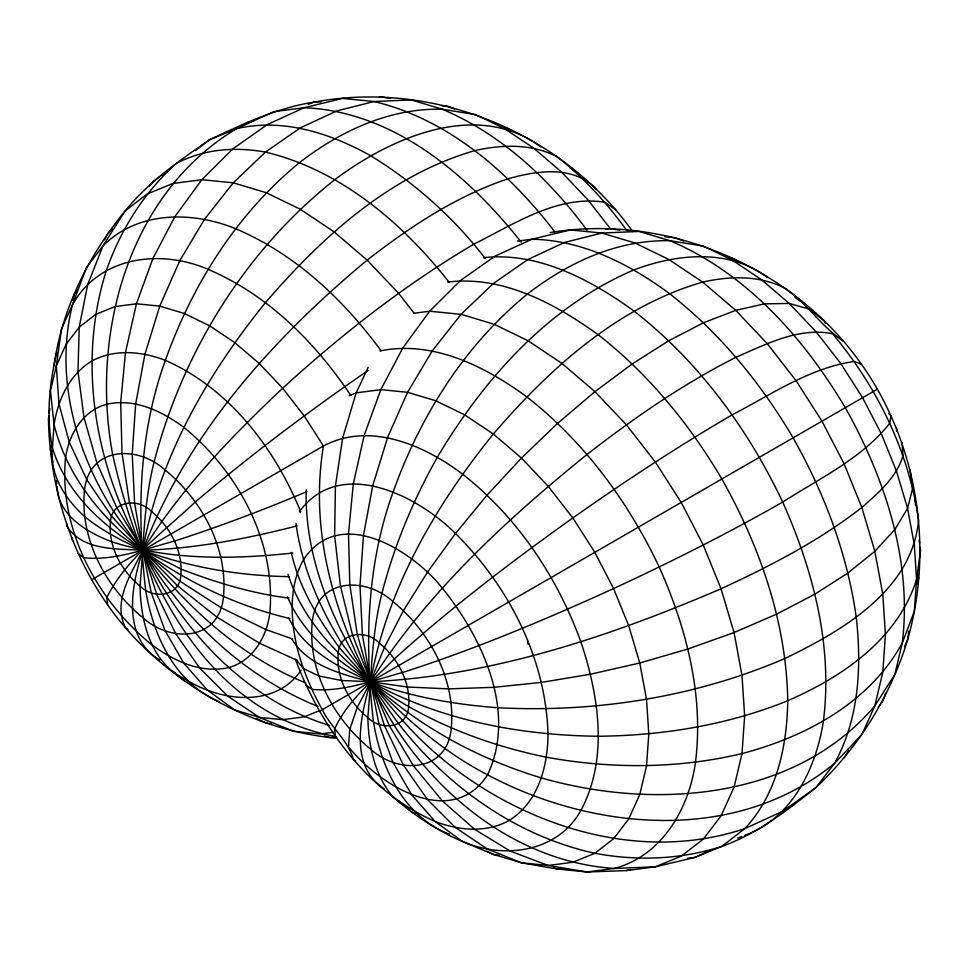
<?xml version="1.0" encoding="UTF-8"?>
<svg xmlns="http://www.w3.org/2000/svg" width="969" height="969" viewBox="0 0 969 969"><rect width="100%" height="100%" fill="white"/><g stroke="black" fill="none" stroke-linecap="round" stroke-linejoin="round"><path stroke-width="1.45" d="M306.156 489.878C304.314 576.93 349.434 655.214 398.61 723.795C447.593 786.828 516.15 835.993 594.821 853.277C637.093 861.211 680.783 859.624 721.857 846.385C757.383 833.897 786.828 810.496 816.055 787.482C858.728 747.147 890.511 696.105 907.565 639.903C936.853 537.783 913.222 421.866 843.478 341.197C772.148 258.614 658.363 214.597 550.15 232.584M54.167 364.938C62.089 308.312 88.93 255.162 124.94 211.145C148.414 182.075 179.095 160.842 209.522 139.754C243.013 123.947 276.734 107.995 313.653 102.193C433.518 79.446 562.141 132.462 632.696 231.543M48.85 415.834L48.45 418.741C49.891 503.953 82.85 588.958 144.938 648.297C197.107 698.104 265.034 731.837 337.26 738.281M49.237 412.927L49.843 408.555M908.789 631.098L907.565 639.903L904.489 646.698M50.933 446.067L50.436 448.986L52.847 461.983M72.796 300.305L74.153 294.576L77.35 289.549M917.183 584.089L918.564 578.214L918.091 573.793M885.739 693.138L882.662 701.362L878.277 707.091M56.783 352.171C49.516 383.155 45.931 416.27 52.411 447.835C49.564 475.089 65.129 498.732 84.424 516.392C113.107 540.096 148.899 551.652 181.251 569.215C216.014 582.466 251.892 593.549 288.932 598.103M104.7 239.84L107.171 234.365L112.234 229.047M368.135 367.493L356.18 392.857L342.638 438.121L335.407 486.135L334.644 535.736L340.373 585.688L352.462 634.768L370.606 681.776L389.586 726.156L413.715 766.213L442.385 800.951L474.895 829.512L510.445 851.194L548.163 865.474L587.129 871.991L626.362 870.586L655.347 866.807L695.015 857.371L721.857 846.385L744.786 828.628L782.686 811.271L816.055 787.482L834.503 763.366L861.829 734.635L874.837 705.88L894.847 674.424L902.284 642.956L914.312 611.33L916.589 579.353L920.55 550.259L920.15 547.352M844.06 757.855L848.771 750.406M149.432 186.109L152.945 181.518L158.904 177.266M299.385 511.608C340.107 456.133 417.506 495.425 455.478 533.507C508.701 586.233 545.813 658.254 548.006 733.957C547.86 766.394 538.17 802.744 508.786 820.646C485.99 833.195 458.567 830.494 435.057 821.458C367.784 791.818 321.405 727.84 295.908 660.676M301.044 670.185C275.414 708.412 220.653 701.495 186.314 679.754C150.789 663.62 140.699 621.723 140.033 586.063C143.691 544.735 143.763 503.02 153.95 462.54C182.451 352.401 245.363 250.281 334.971 179.519C391.088 137.465 477.014 99.541 540.968 146.949M795.186 803.083L793.126 805.239L790.438 806.341M195.593 150.534L209.522 139.754L236.702 128.635L273.985 111.629L304.096 107.716L342.638 98.414L374.046 101.527L411.304 99.928L442.264 109.218L475.67 114.608L504.498 128.635L533.325 147.906L561.451 171.925L588.159 200.135L610.991 229.471M244.854 124.383L247.143 122.615L252.957 121.21M161.29 175.571L169.623 169.623M368.196 370.388C308.542 411.474 250.596 455.103 195.326 501.954C164.076 531.569 126.515 558.12 106.844 597.437L107.607 604.789M91.631 579.801L323.428 445.982C369.843 421.358 424.095 445.134 462.516 474.095C517.167 516.974 557.127 576.725 580.843 641.672C598.721 695.476 608.774 758.315 580.843 810.556C557.49 852.659 503.614 859.382 462.516 841.504C437.067 830.772 414.223 814.99 393.16 797.269C374.555 774.994 368.547 745.936 367.832 717.581C371.49 676.253 371.563 634.538 381.75 594.058C393.983 546.141 413.085 500.319 437.322 457.259C484.064 378.782 548.49 306.24 634.029 269.891C676.483 253.696 729.5 248.427 767.593 277.558M319.431 711.319L877.369 389.199M710.992 850.079L695.015 857.371L687.845 858.304M306.967 491.574C263.495 509.888 219.345 526.651 174.444 541.102C144.962 548.842 114.948 560.894 83.964 557.805L77.992 553.481M308.215 104.422L313.653 102.193L320.981 101.902M349.312 395.667L356.18 392.857L380.841 389.647L407.549 392.3L435.675 400.73L464.502 414.756L493.33 434.027L521.455 458.058L548.163 486.256L572.824 517.943L594.821 552.33L613.595 588.558L628.711 625.756L639.77 662.99L646.529 699.364L648.794 733.957L646.529 765.946L639.77 794.507L628.711 818.975L613.595 838.718L594.821 853.277L572.824 862.265L548.163 865.474L521.455 862.822L493.33 854.392L462.516 841.504L435.057 821.458L411.607 794.725L392.76 761.973L378.976 724.013L370.606 681.776L362.394 634.659L359.996 585.47L363.472 535.421L372.726 485.723L387.552 437.625L407.549 392.3L432.259 350.863L461.062 314.331L493.233 283.614L528.008 259.45L564.503 242.456L601.846 233.044L639.092 231.446L670.063 240.736L703.458 246.126L732.298 260.152L761.125 279.423L789.238 303.442L815.959 331.652L840.62 363.339L862.604 397.714L881.39 433.955L896.495 471.152L907.565 508.386L914.312 544.76L916.589 579.353C897.972 639.08 842.509 676.895 787.749 700.732C727.707 725.03 662.978 735.616 598.394 736.246C519.735 735.398 439.902 720.258 370.606 681.776C338.98 667.786 304.775 649.969 288.58 617.822M319.31 710.701L304.205 716.878L282.657 719.676L259.304 717.363L234.728 709.986L207.257 689.94L183.807 663.208L164.972 630.456L151.188 592.495L142.806 550.259L134.594 503.153L132.208 453.952L135.672 403.903L144.938 354.206L159.752 306.107L179.762 260.782L204.459 219.345L233.263 182.814L265.445 152.097L300.208 127.932L336.715 110.938L374.046 101.527C448.441 119.344 509.137 172.361 554.752 231.773M737.724 838.137L741.806 836.477M744.519 835.363C791.952 818.781 816.116 768.042 823.384 721.299C832.94 646.057 813.233 570.426 782.686 502.051C747.874 428.552 698.383 361.304 634.029 311.037C590.69 279.799 538.461 251.601 483.374 257.693M297.023 525.901C246.538 538.788 195.011 548.757 142.806 550.259C117.031 548.636 82.995 551.058 67.006 526.458L66.788 523.539M626.362 870.586L630.649 869.544M379.012 97.385L381.871 97.009L390.531 98.463M605.383 229.084L609.671 228.527L619.772 230.222M517.555 241.099L531.884 239.234L570.438 229.932L601.846 233.044L634.901 242.965L668.792 259.45L702.682 282.1L735.737 310.346L767.145 343.511L796.13 380.756L821.978 421.176L844.06 463.763L861.829 507.49L874.837 551.276L882.771 594.021L885.436 634.695L882.771 672.292L874.837 705.88C794.532 800.564 653.893 810.108 541.453 777.95C478.286 758.897 419.056 726.774 370.606 681.776C335.371 653.263 302.001 618.44 288.047 574.351M447.714 282.064C502.584 275.305 554.801 303.467 597.958 334.547C648.394 373.913 689.419 424.047 721.857 478.977C759.975 546.673 786.453 622.449 787.749 700.732C787.107 746.36 776.823 794.338 744.786 828.628C638.934 864.021 521.637 825.733 438.703 755.99C400.645 723.577 371.26 683.048 341.657 643.15C319.092 606.497 301.747 566.344 295.981 523.442M413.702 313.29L429.655 311.219L461.062 314.331L494.117 324.252L528.008 340.737L561.899 363.387L594.954 391.633L626.362 424.785L655.347 462.031L681.195 502.451L703.276 545.05L721.033 588.777L734.054 632.551L741.988 675.308L744.652 715.982L741.988 753.579L734.054 787.167L721.033 815.922L703.276 839.13L681.195 856.233L655.347 866.807L614.285 868.454L587.129 871.991L557.696 869.072L521.455 862.822L487.092 848.88L455.478 827.587L427.39 799.461L403.504 765.207L384.414 725.648L370.606 681.776L357.234 634.15L349.797 584.464L348.477 533.931L353.322 483.81L364.199 435.311L380.841 389.647L402.838 347.944L429.655 311.219L460.614 280.38L494.977 256.179L531.884 239.234C582.575 240.082 629.22 263.931 669.228 293.401C719.664 332.767 760.689 382.9 793.126 437.831C824.486 493.391 847.39 553.989 856.257 617.338C861.78 666.733 859.103 719.046 834.503 763.366C737.034 843.829 593.585 831.317 487.577 774.849C428.964 744.422 382.549 697.002 339.513 647.873C318.498 618.997 298.924 587.783 291.342 552.427M379.969 350.923C432.998 340.095 485.021 366.306 526.736 396.818C584.065 441.61 628.154 501.53 659.186 567.01C686.403 627.924 703.966 695.318 695.451 762.373C689.153 808.521 661.924 855.954 614.285 868.454C522.23 862.313 442.591 801.533 394.347 725.539C343.268 641.308 307.003 545.922 323.428 445.982L304.205 415.931L282.657 388.23L259.304 363.581L234.728 342.578L209.522 325.741L184.328 313.484L159.752 306.107L136.399 303.794L114.851 306.604L95.628 314.465L79.216 327.183L66.001 344.443L56.335 365.822L50.436 390.786L54.07 424.604L52.411 447.835C66.267 493.282 103.126 526.591 142.806 550.259C186.884 582.09 236.896 606 289.864 618.561M333.433 732.261L320.376 733.957L293.655 731.316L259.304 717.363L227.691 696.069L199.59 667.944L175.704 633.69L156.627 594.13L142.806 550.259L129.434 502.632L121.997 452.947L120.689 402.414L125.522 352.292L136.399 303.794L153.041 258.129L175.038 216.426L201.855 179.701L232.826 148.863L267.19 124.662L304.096 107.716C393.729 111.399 467.882 174.868 521.152 242.068M292.795 553.033C232.536 559.549 170.059 560.324 111.726 541.792C87.452 532.381 58.079 515.811 57.147 486.499M334.378 737.361L329.908 737.554L324.276 735.871M565.157 868.757L557.696 869.072L553.481 867.812M288.992 576.64C239.27 575.84 189.561 567.374 142.806 550.259C101.781 518.258 66.704 476.021 54.07 424.604C57.995 399.725 69.368 374.628 91.631 361.158C114.427 348.61 141.849 351.311 165.36 360.347C229.399 388.496 274.808 448.199 300.669 511.668M441.61 105.585L447.545 106.178L454.425 108.964M664.952 236.654L675.345 237.684L683.593 241.039M271.344 723.807L265.542 722.874L256.361 718.404M499.144 855.324L493.33 854.392L486.777 851.206M336.243 736.61C203.115 712.627 139.064 573.091 112.574 454.17C90.565 334.838 127.545 193.97 236.702 128.635C282.996 117.903 330.272 133.177 370.606 155.706C414.587 182.584 453.625 217.516 485.106 258.323M502.148 126.188L508.87 129.24M727.053 256.833L734.272 259.014L739.056 262.49M329.545 725.478C244.527 699.57 180.173 628.772 142.806 550.259C95.156 466.404 76.817 363.472 106.396 270.339C120.653 229.75 143.884 192.71 175.873 163.761C203.32 148.899 235.128 146.585 265.445 152.097C340.47 169.987 402.183 222.664 448.974 282.04M292.626 639.019L265.99 629.608L220.908 607.587L179.507 580.915L142.806 550.259L111.726 516.356L87.004 480.055L69.284 442.239L58.964 403.843L56.335 365.822L61.435 329.097L72.505 304.629L86.338 267.638L102.98 245.884L124.94 211.145L147.022 194.042L172.87 183.48L201.855 179.701L233.263 182.814L266.318 192.734L300.208 209.219L334.099 231.87L367.154 260.116L398.562 293.268L413.969 313.06M414.889 813.439L412.128 812.41L398.719 800.951M629.971 231.312L626.362 229.932C606.533 202.533 583.544 177.46 556.872 156.59C531.4 143.569 502.136 144.466 474.883 150.583C389.986 175.086 321.999 236.92 265.542 302.51C207.281 374.579 158.819 457.937 142.806 550.259C131.445 585.446 121.331 637.493 159.752 659.889M861.393 364.211L854.149 361.449C809.745 367.869 771.397 394.516 732.298 414.756C677.561 446.636 624.63 481.508 572.824 517.943C511.099 561.996 450.573 607.987 394.347 658.956C372.908 680.613 347.459 700.575 334.644 728.954L335.407 736.307M305.598 682.854C223.839 649.824 162.974 582.72 113.857 511.632C75.049 450.985 54.652 375.79 72.505 304.629C99.746 256.228 160.321 248.9 207.875 269.225C267.517 294.564 315.143 342.118 350.73 395.34M219.042 701.629C174.759 683.193 152.811 634.647 145.616 589.782C136.75 512.831 138.64 433.894 165.36 360.347C192.468 284.426 236.908 213.665 299.772 162.392C340.519 130.924 389.865 107.922 442.264 109.218C501.203 134.122 549.423 179.132 586.984 230.162M449.555 834.248C403.661 816.819 380.66 767.06 373.404 721.299C364.55 644.349 366.427 565.411 393.16 491.864C420.255 415.943 464.708 345.182 527.572 293.91C568.318 262.442 617.653 239.44 670.063 240.736C746.287 273.137 803.689 337.769 845.331 407.683C885.06 478.722 912.338 560.748 902.284 642.956C869.617 702.682 805.808 736.815 741.988 753.579C677.912 768.901 611.003 768.998 546.359 757.201C483.41 744.337 422.472 720.1 370.606 681.776C336.97 660.773 303.152 634.513 287.514 596.916M297.519 660.531L259.777 643.343L216.681 616.938L177.363 585.651L142.806 550.259L116.777 507.804L97.009 463.17L83.964 417.433L77.992 371.721L79.216 327.183L87.61 284.886L102.98 245.884C137.622 210.879 192.322 211.012 235.431 228.636C294.842 253.721 343.28 299.264 381.059 350.742M317.953 706.449C243.667 676.519 183.347 618.585 142.806 550.259C186.981 434.185 272.761 338.532 367.154 260.116C410.057 226.819 456.084 196.174 507.938 178.829C536.753 170.605 573.382 164.96 596.274 189.185M795.004 297.483L803.64 303.249L805.275 305.744M569.675 167.613L575.84 171.731L577.476 174.226M843.478 341.197C821.227 326.71 806.886 302.994 784.672 288.108C759.199 275.087 729.936 275.983 702.682 282.1C617.774 306.604 549.798 368.438 493.33 434.027C435.069 506.084 386.607 589.455 370.606 681.776C360.662 715.461 348.489 765.704 384.124 788.73M615.678 209.679L604.801 202.242C557.865 194.684 514.151 224.021 474.023 244.079C405.03 284.704 341.706 334.305 282.657 388.23C230.731 437.237 180.573 489.284 142.806 550.259C131.324 573.394 112.21 601.652 125.522 627.803L127.944 629.462M355.732 760.968L353.322 759.321C347.944 740.05 330.78 727.501 322.302 709.659C311.303 690.11 302.631 669.313 297.071 647.558C290.579 618.779 288.653 586.742 303.285 560.021C339.489 504.28 412.213 550.271 442.385 588.147C482.514 638.038 517.131 711.912 487.577 774.849C451.372 830.603 378.649 784.611 348.477 746.736L349.797 729.306L357.234 707.479L370.606 681.776L384.414 647.377L403.504 610.591L427.39 572.316L455.478 533.507L487.092 495.098L521.455 458.058L557.696 423.283L594.954 391.633L632.285 363.884L668.792 340.737L703.555 322.738L735.737 310.346L764.541 303.866L789.238 303.442L809.248 309.111L824.062 320.703L825.491 323.355M888.621 413.787L891.008 415.519L889.784 423.174C862.022 458.422 819.774 478.311 782.686 502.051C727.707 533.507 671.045 561.911 613.595 588.558C544.578 619.99 474.495 649.412 402.232 672.619C372.762 680.359 342.747 692.411 311.764 689.322L305.78 684.998M173.16 671.347L175.389 673.261M177.63 675.163L184.328 680.892M295.751 659.138L303.285 668.453L319.031 676.023L341.657 680.504L370.606 681.776L407.295 687.009L448.695 688.874L493.79 687.324L541.453 682.406L590.509 674.218L639.77 662.99L688.014 648.988L734.054 632.551L776.738 614.092L815.05 594.058L848.008 572.945L874.837 551.276L894.847 529.571L907.565 508.386L912.665 488.231L910.036 469.602M291.524 638.595C307.657 665.957 341.875 674.351 370.606 681.776C411.316 697.038 454.34 704.451 497.569 707.733C595.414 712.821 694.773 697.244 784.987 658.484C842.158 630.758 912.217 590.46 918.564 520.014C908.752 451.251 876.993 386.776 832.601 333.76C798.807 326.928 766.297 344.201 736.174 357.173C683.084 383.966 634.041 417.966 587.129 454.34C505.733 520.268 427.05 592.713 370.606 681.776C492.313 676.023 609.876 636.488 721.033 588.777C770.282 566.041 818.902 540.956 861.829 507.49C878.399 492.906 896.47 477.644 902.999 455.684L901.994 442.542M56.335 480.769L56.735 483.64M919.157 540.072L919.557 542.979M914.93 496.019L915.511 504.897M896.591 428.334L896.591 431.35M528.008 641.139L528.008 644.143M300.208 509.621L300.208 512.625M72.409 537.65L72.409 540.666M65.492 458.276C58.83 529.619 97.057 600.247 151.455 644.53C173.257 660.652 200.716 673.867 228.418 667.629C252.691 661.258 266.572 637.093 269.782 613.583C276.444 542.228 238.217 471.6 183.807 427.317C162.017 411.195 134.558 397.98 106.844 404.218C82.571 410.59 68.702 434.754 65.492 458.276M84.424 490.968C79.894 539.527 105.912 587.602 142.94 617.75C170.471 642.931 219.503 641.187 223.476 596.674C228.018 548.115 202 500.04 164.972 469.892C137.441 444.71 88.409 446.455 84.424 490.968M110.418 521.879C108.116 546.468 121.295 570.802 140.033 586.063C152.751 599.375 179.786 596.904 180.803 575.392C183.105 550.816 169.926 526.47 151.188 511.22C138.47 497.896 111.435 500.379 110.418 521.879M312.224 622.486C307.694 671.045 333.711 719.119 370.739 749.267C398.271 774.449 447.29 772.705 451.275 728.191C455.818 679.632 429.8 631.558 392.76 601.41C365.228 576.228 316.209 577.972 312.224 622.486M338.205 653.397C335.916 677.985 349.082 702.319 367.832 717.581C380.538 730.892 407.586 728.422 408.603 706.91C410.904 682.333 397.726 657.987 378.976 642.738C366.27 629.414 339.223 631.897 338.205 653.397"/></g></svg>
